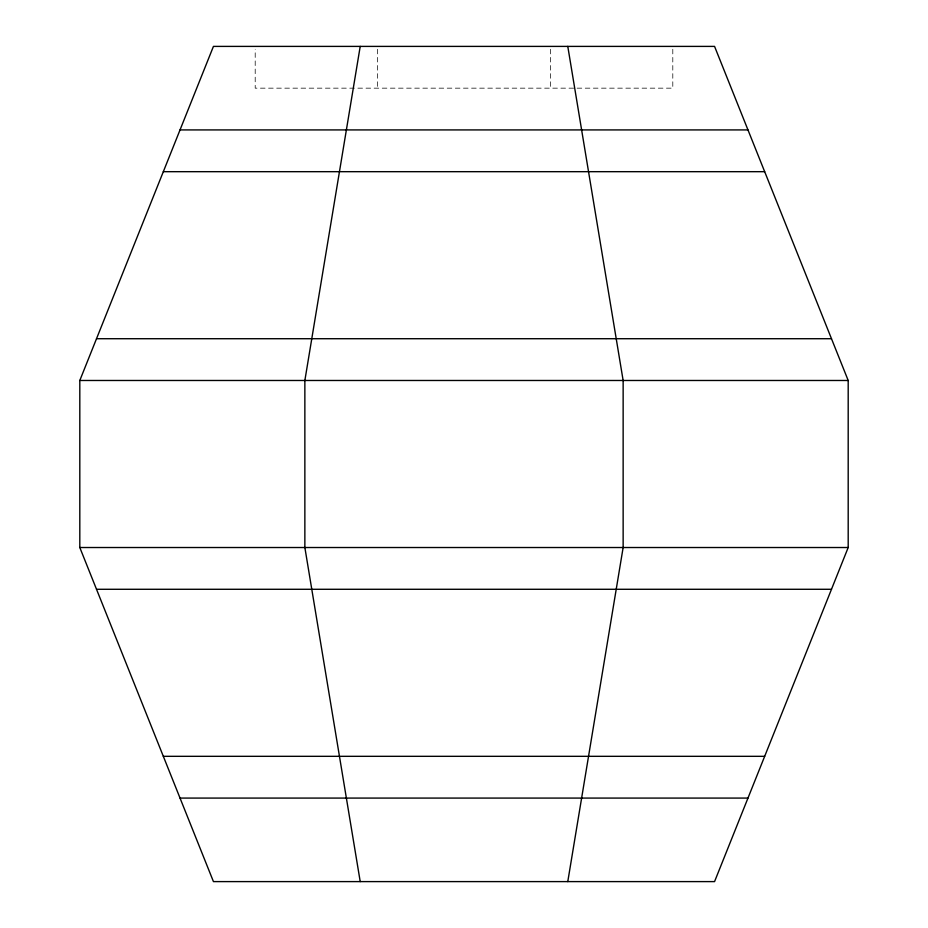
<?xml version="1.0" encoding="UTF-8"?>
<svg xmlns="http://www.w3.org/2000/svg" width="928" height="928" viewBox="0 0 928 928"><rect width="100%" height="100%" fill="white"/><g stroke="black" fill="none" stroke-linecap="round" stroke-linejoin="round"><path stroke-width="0.7" stroke-dasharray="4.64 3.48" d="M672.8 49.277L672.8 88.16L255.2 88.16L255.2 49.277M550.49 49.277L550.49 88.16M377.51 49.277L377.51 88.16"/><path stroke-width="1.39" d="M360.215 46.4L304.86 380.48L304.86 547.52L360.215 881.6M567.785 881.6L623.14 547.52L623.14 380.48L567.785 46.4M79.808 380.48L213.44 46.4L714.56 46.4L848.192 380.48L848.192 547.52L714.56 881.6L213.44 881.6L79.808 547.52L79.808 380.48L848.192 380.48M180.032 129.92L747.968 129.92M163.328 171.68L764.672 171.68M96.512 338.72L831.488 338.72M79.808 547.52L848.192 547.52M96.512 589.28L831.488 589.28M163.328 756.32L764.672 756.32M180.032 798.08L747.968 798.08"/></g></svg>
